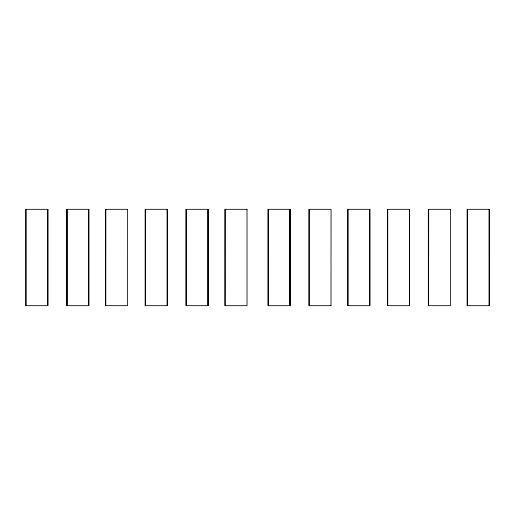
<?xml version="1.0" encoding="UTF-8"?>
<svg xmlns="http://www.w3.org/2000/svg" width="515" height="515" viewBox="0 0 515 515"><rect width="100%" height="100%" fill="white"/><g stroke="black" fill="none" stroke-linecap="round" stroke-linejoin="round"><path stroke-width="0.77" d="M186.108 209.328L208.227 209.328L208.227 305.672L186.108 305.672L186.108 209.328L186.115 305.672M450.458 209.328L428.345 209.328L428.351 305.672L450.458 305.672L450.387 209.328M331.055 305.672L308.942 305.672L308.942 209.328L331.055 209.328L330.99 305.672M489.179 209.328L489.186 305.672M467.466 209.328L467.466 305.672M428.686 209.328L428.622 305.672M409.431 209.328L409.425 305.672M387.718 209.328L387.718 305.672M369.776 209.328L369.783 305.672M369.513 209.328L369.513 305.672M348.069 209.328L348.069 305.672M309.219 209.328L309.212 305.672M290.035 209.328L290.029 305.672M289.758 209.328L289.765 305.672M268.315 209.328L268.315 305.672M225.235 209.328L225.177 305.672M208.163 209.328L208.157 305.672M207.893 209.328L207.886 305.672M186.443 209.328L186.443 305.672M167.195 209.328L167.201 305.672M145.488 209.328L145.488 305.672M145.423 209.328L145.43 305.672M105.839 209.328L105.781 305.672M88.76 209.328L88.754 305.672M88.483 209.328L88.49 305.672M67.047 209.328L67.053 305.672M66.982 209.328L66.989 305.672M47.798 209.328L47.805 305.672M26.085 209.328L26.085 305.672M47.869 209.328L25.75 209.328L25.756 305.672L47.869 305.672L47.869 209.328M88.825 209.328L66.712 209.328L66.712 305.672L88.825 305.672L88.825 209.328M127.617 209.328L105.498 209.328L105.504 305.672L127.617 305.672L127.611 209.328M167.266 209.328L145.153 209.328L145.153 305.672L167.266 305.672L167.266 209.328M247.02 209.328L224.901 209.328L224.901 305.672L247.02 305.672L247.013 209.328M290.1 209.328L267.98 209.328L267.987 305.672L290.1 305.672L290.093 209.328M369.847 209.328L347.734 209.328L347.741 305.672L369.847 305.672L369.847 209.328M409.502 209.328L387.383 209.328L387.389 305.672L409.502 305.672L409.502 209.328M489.25 209.328L467.131 209.328L467.131 305.672L489.25 305.672L489.25 209.328"/></g></svg>
